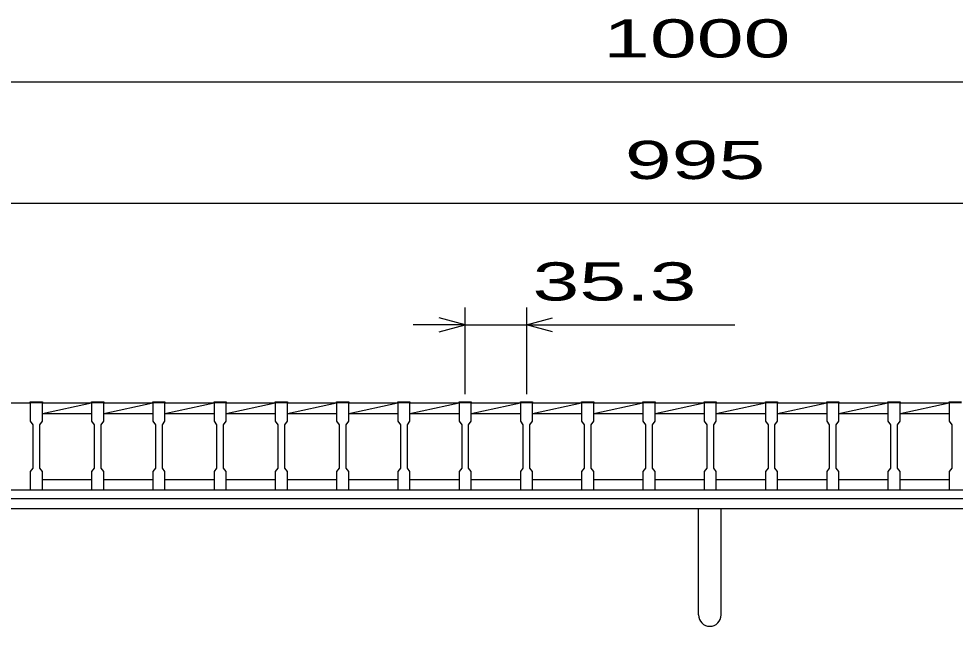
# Model space of a CAD drawing. Units: millimetres, scale not verified. Extents: x -1820 to 1731, y -1282 to 1054.
# Drawn here: x -1249 to -709, y -626 to -276 of the extents above; entities that cross this region are included whole.
import ezdxf
from ezdxf.enums import TextEntityAlignment as Align

# ---------------------------------------------------------------- set-up
doc = ezdxf.new("R2010")
doc.units = ezdxf.units.MM
doc.header["$LTSCALE"] = 10
for name, color, linetype, lineweight in [('16', 3, 'Continuous', 25), ('19', 6, 'Continuous', 25), ('22', 4, 'Continuous', 25)]:
    doc.layers.add(name, color=color, linetype=linetype, lineweight=lineweight)
doc.styles.add('ベクトル', font='')
doc.styles.get('ベクトル').set_extended_font_data('ベクトル')

msp = doc.modelspace()

# ---------------------------------------------------------------- linework, layer by layer
at = {"layer": '16'}
for p, q in [((-1305.7, -497.5), (-1242.1, -497.5)), ((-1242.1, -497.5), (-1242.1, -496.8)), ((-1242.1, -496.8), (-1235.1, -496.8)), ((-1242.1, -497.5), (-1242.1, -508)), ((-1235.1, -497.5), (-1242.1, -497.5)), ((-1235.1, -496.8), (-1235.1, -497.5)), ((-1235.1, -508), (-1235.1, -497.5)), ((-1235.1, -497.5), (-1206.8, -497.5)), ((-1235.1, -503.5), (-1206.8, -497.5)), ((-1206.8, -497.5), (-1206.8, -496.8)), ((-1206.8, -496.8), (-1199.8, -496.8)), ((-1206.8, -497.5), (-1206.8, -508)), ((-1199.8, -497.5), (-1206.8, -497.5)), ((-1199.8, -496.8), (-1199.8, -497.5)), ((-1199.8, -508), (-1199.8, -497.5)), ((-1199.8, -497.5), (-1171.5, -497.5)), ((-1199.8, -503.5), (-1171.5, -497.5)), ((-1171.5, -497.5), (-1171.5, -496.8)), ((-1171.5, -496.8), (-1164.5, -496.8)), ((-1171.5, -497.5), (-1171.5, -508)), ((-1164.5, -497.5), (-1171.5, -497.5)), ((-1164.5, -496.8), (-1164.5, -497.5)), ((-1164.5, -508), (-1164.5, -497.5)), ((-1164.5, -497.5), (-1136.2, -497.5)), ((-1164.5, -503.5), (-1136.2, -497.5)), ((-1136.2, -497.5), (-1136.2, -496.8)), ((-1136.2, -496.8), (-1129.2, -496.8)), ((-1136.2, -497.5), (-1136.2, -508)), ((-1129.2, -497.5), (-1136.2, -497.5)), ((-1129.2, -496.8), (-1129.2, -497.5)), ((-1129.2, -508), (-1129.2, -497.5)), ((-1129.2, -497.5), (-1100.9, -497.5)), ((-1129.2, -503.5), (-1100.9, -497.5)), ((-1100.9, -497.5), (-1100.9, -496.8)), ((-1100.9, -496.8), (-1093.9, -496.8)), ((-1100.9, -497.5), (-1100.9, -508)), ((-1093.9, -497.5), (-1100.9, -497.5)), ((-1093.9, -496.8), (-1093.9, -497.5)), ((-1093.9, -508), (-1093.9, -497.5)), ((-1093.9, -497.5), (-1065.6, -497.5)), ((-1093.9, -503.5), (-1065.6, -497.5)), ((-1065.6, -497.5), (-1065.6, -496.8)), ((-1065.6, -496.8), (-1058.6, -496.8)), ((-1065.6, -497.5), (-1065.6, -508)), ((-1058.6, -497.5), (-1065.6, -497.5)), ((-1058.6, -496.8), (-1058.6, -497.5)), ((-1058.6, -508), (-1058.6, -497.5)), ((-1058.6, -497.5), (-1030.3, -497.5)), ((-1058.6, -503.5), (-1030.3, -497.5)), ((-1030.3, -497.5), (-1030.3, -496.8)), ((-1030.3, -496.8), (-1023.3, -496.8)), ((-1030.3, -497.5), (-1030.3, -508)), ((-1023.3, -497.5), (-1030.3, -497.5)), ((-1023.3, -496.8), (-1023.3, -497.5)), ((-1023.3, -508), (-1023.3, -497.5)), ((-1023.3, -497.5), (-995, -497.5)), ((-1023.3, -503.5), (-995, -497.5)), ((-995, -497.5), (-995, -496.8)), ((-995, -496.8), (-988, -496.8)), ((-995, -497.5), (-995, -508)), ((-988, -497.5), (-995, -497.5)), ((-988, -496.8), (-988, -497.5)), ((-988, -508), (-988, -497.5)), ((-988, -497.5), (-959.7, -497.5)), ((-988, -503.5), (-959.7, -497.5)), ((-959.7, -497.5), (-959.7, -496.8)), ((-959.7, -496.8), (-952.7, -496.8)), ((-959.7, -497.5), (-959.7, -508)), ((-952.7, -497.5), (-959.7, -497.5)), ((-952.7, -496.8), (-952.7, -497.5)), ((-952.7, -508), (-952.7, -497.5)), ((-952.7, -497.5), (-924.4, -497.5)), ((-952.7, -503.5), (-924.4, -497.5)), ((-924.4, -497.5), (-924.4, -496.8)), ((-924.4, -496.8), (-917.4, -496.8)), ((-924.4, -497.5), (-924.4, -508)), ((-917.4, -497.5), (-924.4, -497.5)), ((-917.4, -496.8), (-917.4, -497.5)), ((-917.4, -508), (-917.4, -497.5)), ((-917.4, -497.5), (-889.1, -497.5)), ((-917.4, -503.5), (-889.1, -497.5)), ((-889.1, -497.5), (-889.1, -496.8)), ((-889.1, -496.8), (-882.1, -496.8)), ((-889.1, -497.5), (-889.1, -508)), ((-882.1, -497.5), (-889.1, -497.5)), ((-882.1, -496.8), (-882.1, -497.5)), ((-882.1, -508), (-882.1, -497.5)), ((-882.1, -497.5), (-853.8, -497.5)), ((-882.1, -503.5), (-853.8, -497.5)), ((-853.8, -497.5), (-853.8, -496.8)), ((-853.8, -496.8), (-846.8, -496.8)), ((-853.8, -497.5), (-853.8, -508)), ((-846.8, -497.5), (-853.8, -497.5)), ((-846.8, -496.8), (-846.8, -497.5)), ((-846.8, -508), (-846.8, -497.5)), ((-846.8, -497.5), (-818.5, -497.5)), ((-846.8, -503.5), (-818.5, -497.5)), ((-818.5, -497.5), (-818.5, -496.8)), ((-818.5, -496.8), (-811.5, -496.8)), ((-818.5, -497.5), (-818.5, -508)), ((-811.5, -497.5), (-818.5, -497.5)), ((-811.5, -496.8), (-811.5, -497.5)), ((-811.5, -508), (-811.5, -497.5)), ((-811.5, -497.5), (-783.2, -497.5)), ((-811.5, -503.5), (-783.2, -497.5)), ((-783.2, -497.5), (-783.2, -496.8)), ((-783.2, -496.8), (-776.2, -496.8)), ((-783.2, -497.5), (-783.2, -508)), ((-776.2, -497.5), (-783.2, -497.5)), ((-776.2, -496.8), (-776.2, -497.5)), ((-776.2, -508), (-776.2, -497.5)), ((-776.2, -497.5), (-747.9, -497.5)), ((-776.2, -503.5), (-747.9, -497.5)), ((-747.9, -497.5), (-747.9, -496.8)), ((-747.9, -496.8), (-740.9, -496.8)), ((-747.9, -497.5), (-747.9, -508)), ((-740.9, -497.5), (-747.9, -497.5)), ((-740.9, -496.8), (-740.9, -497.5)), ((-740.9, -508), (-740.9, -497.5)), ((-740.9, -497.5), (-712.6, -497.5)), ((-740.9, -503.5), (-712.6, -497.5)), ((-712.6, -497.5), (-712.6, -496.8)), ((-712.6, -496.8), (-705.6, -496.8)), ((-712.6, -497.5), (-712.6, -508)), ((-705.6, -497.5), (-712.6, -497.5)), ((-1235.1, -503.5), (-1206.8, -503.5)), ((-1199.8, -503.5), (-1171.5, -503.5)), ((-1164.5, -503.5), (-1136.2, -503.5)), ((-1129.2, -503.5), (-1100.9, -503.5)), ((-1093.9, -503.5), (-1065.6, -503.5)), ((-1058.6, -503.5), (-1030.3, -503.5)), ((-1023.3, -503.5), (-995, -503.5)), ((-988, -503.5), (-959.7, -503.5)), ((-952.7, -503.5), (-924.4, -503.5)), ((-917.4, -503.5), (-889.1, -503.5)), ((-882.1, -503.5), (-853.8, -503.5)), ((-846.8, -503.5), (-818.5, -503.5)), ((-811.5, -503.5), (-783.2, -503.5)), ((-776.2, -503.5), (-747.9, -503.5)), ((-740.9, -503.5), (-712.6, -503.5)), ((-1242.1, -508), (-1240.6, -510)), ((-1240.6, -510), (-1240.6, -535)), ((-1236.6, -510), (-1235.1, -508)), ((-1236.6, -535), (-1236.6, -510)), ((-1206.8, -508), (-1205.3, -510)), ((-1205.3, -510), (-1205.3, -535)), ((-1201.3, -510), (-1199.8, -508)), ((-1201.3, -535), (-1201.3, -510)), ((-1171.5, -508), (-1170, -510)), ((-1170, -510), (-1170, -535)), ((-1166, -510), (-1164.5, -508)), ((-1166, -535), (-1166, -510)), ((-1136.2, -508), (-1134.7, -510)), ((-1134.7, -510), (-1134.7, -535)), ((-1130.7, -510), (-1129.2, -508)), ((-1130.7, -535), (-1130.7, -510)), ((-1100.9, -508), (-1099.4, -510)), ((-1099.4, -510), (-1099.4, -535)), ((-1095.4, -510), (-1093.9, -508)), ((-1095.4, -535), (-1095.4, -510)), ((-1065.6, -508), (-1064.1, -510)), ((-1064.1, -510), (-1064.1, -535)), ((-1060.1, -510), (-1058.6, -508)), ((-1060.1, -535), (-1060.1, -510)), ((-1030.3, -508), (-1028.8, -510)), ((-1028.8, -510), (-1028.8, -535)), ((-1024.8, -510), (-1023.3, -508)), ((-1024.8, -535), (-1024.8, -510)), ((-995, -508), (-993.5, -510)), ((-993.5, -510), (-993.5, -535)), ((-989.5, -510), (-988, -508)), ((-989.5, -535), (-989.5, -510)), ((-959.7, -508), (-958.2, -510)), ((-958.2, -510), (-958.2, -535)), ((-954.2, -510), (-952.7, -508)), ((-954.2, -535), (-954.2, -510)), ((-924.4, -508), (-922.9, -510)), ((-922.9, -510), (-922.9, -535)), ((-918.9, -510), (-917.4, -508)), ((-918.9, -535), (-918.9, -510)), ((-889.1, -508), (-887.6, -510)), ((-887.6, -510), (-887.6, -535)), ((-883.6, -510), (-882.1, -508)), ((-883.6, -535), (-883.6, -510)), ((-853.8, -508), (-852.3, -510)), ((-852.3, -510), (-852.3, -535)), ((-848.3, -510), (-846.8, -508)), ((-848.3, -535), (-848.3, -510)), ((-818.5, -508), (-817, -510)), ((-817, -510), (-817, -535)), ((-813, -510), (-811.5, -508)), ((-813, -535), (-813, -510)), ((-783.2, -508), (-781.7, -510)), ((-781.7, -510), (-781.7, -535)), ((-777.7, -510), (-776.2, -508)), ((-777.7, -535), (-777.7, -510)), ((-747.9, -508), (-746.4, -510)), ((-746.4, -510), (-746.4, -535)), ((-742.4, -510), (-740.9, -508)), ((-742.4, -535), (-742.4, -510)), ((-712.6, -508), (-711.1, -510)), ((-711.1, -510), (-711.1, -535)), ((-1240.6, -535), (-1242.1, -537)), ((-1242.1, -537), (-1242.1, -547.5)), ((-1235.1, -537), (-1236.6, -535)), ((-1235.1, -547.5), (-1235.1, -537)), ((-1205.3, -535), (-1206.8, -537)), ((-1206.8, -537), (-1206.8, -547.5)), ((-1199.8, -537), (-1201.3, -535)), ((-1199.8, -547.5), (-1199.8, -537)), ((-1170, -535), (-1171.5, -537)), ((-1171.5, -537), (-1171.5, -547.5)), ((-1164.5, -537), (-1166, -535)), ((-1164.5, -547.5), (-1164.5, -537)), ((-1134.7, -535), (-1136.2, -537)), ((-1136.2, -537), (-1136.2, -547.5)), ((-1129.2, -537), (-1130.7, -535)), ((-1129.2, -547.5), (-1129.2, -537)), ((-1099.4, -535), (-1100.9, -537)), ((-1100.9, -537), (-1100.9, -547.5)), ((-1093.9, -537), (-1095.4, -535)), ((-1093.9, -547.5), (-1093.9, -537)), ((-1064.1, -535), (-1065.6, -537)), ((-1065.6, -537), (-1065.6, -547.5)), ((-1058.6, -537), (-1060.1, -535)), ((-1058.6, -547.5), (-1058.6, -537)), ((-1028.8, -535), (-1030.3, -537)), ((-1030.3, -537), (-1030.3, -547.5)), ((-1023.3, -537), (-1024.8, -535)), ((-1023.3, -547.5), (-1023.3, -537)), ((-993.5, -535), (-995, -537)), ((-995, -537), (-995, -547.5)), ((-988, -537), (-989.5, -535)), ((-988, -547.5), (-988, -537)), ((-958.2, -535), (-959.7, -537)), ((-959.7, -537), (-959.7, -547.5)), ((-952.7, -537), (-954.2, -535)), ((-952.7, -547.5), (-952.7, -537)), ((-922.9, -535), (-924.4, -537)), ((-924.4, -537), (-924.4, -547.5)), ((-917.4, -537), (-918.9, -535)), ((-917.4, -547.5), (-917.4, -537)), ((-887.6, -535), (-889.1, -537)), ((-889.1, -537), (-889.1, -547.5)), ((-882.1, -537), (-883.6, -535)), ((-882.1, -547.5), (-882.1, -537)), ((-852.3, -535), (-853.8, -537)), ((-853.8, -537), (-853.8, -547.5)), ((-846.8, -537), (-848.3, -535)), ((-846.8, -547.5), (-846.8, -537)), ((-817, -535), (-818.5, -537)), ((-818.5, -537), (-818.5, -547.5)), ((-811.5, -537), (-813, -535)), ((-811.5, -547.5), (-811.5, -537)), ((-781.7, -535), (-783.2, -537)), ((-783.2, -537), (-783.2, -547.5)), ((-776.2, -537), (-777.7, -535)), ((-776.2, -547.5), (-776.2, -537)), ((-746.4, -535), (-747.9, -537)), ((-747.9, -537), (-747.9, -547.5)), ((-740.9, -537), (-742.4, -535)), ((-740.9, -547.5), (-740.9, -537)), ((-711.1, -535), (-712.6, -537)), ((-712.6, -537), (-712.6, -547.5)), ((-1235.1, -541.5), (-1206.8, -541.5)), ((-1199.8, -541.5), (-1171.5, -541.5)), ((-1164.5, -541.5), (-1136.2, -541.5)), ((-1129.2, -541.5), (-1100.9, -541.5)), ((-1093.9, -541.5), (-1065.6, -541.5)), ((-1058.6, -541.5), (-1030.3, -541.5)), ((-1023.3, -541.5), (-995, -541.5)), ((-988, -541.5), (-959.7, -541.5)), ((-952.7, -541.5), (-924.4, -541.5)), ((-917.4, -541.5), (-889.1, -541.5)), ((-882.1, -541.5), (-853.8, -541.5)), ((-846.8, -541.5), (-818.5, -541.5)), ((-811.5, -541.5), (-783.2, -541.5)), ((-776.2, -541.5), (-747.9, -541.5)), ((-740.9, -541.5), (-712.6, -541.5)), ((-1348, -547.5), (-353, -547.5)), ((-1305.7, -547.5), (-1242.1, -547.5)), ((-1242.1, -547.5), (-1235.1, -547.5)), ((-1206.8, -547.5), (-1199.8, -547.5)), ((-1171.5, -547.5), (-1164.5, -547.5)), ((-1136.2, -547.5), (-1129.2, -547.5)), ((-1100.9, -547.5), (-1093.9, -547.5)), ((-1065.6, -547.5), (-1058.6, -547.5)), ((-1030.3, -547.5), (-1023.3, -547.5)), ((-995, -547.5), (-988, -547.5)), ((-959.7, -547.5), (-952.7, -547.5)), ((-924.4, -547.5), (-917.4, -547.5)), ((-889.1, -547.5), (-882.1, -547.5)), ((-853.8, -547.5), (-846.8, -547.5)), ((-818.5, -547.5), (-811.5, -547.5)), ((-783.2, -547.5), (-776.2, -547.5)), ((-747.9, -547.5), (-740.9, -547.5)), ((-712.6, -547.5), (-705.6, -547.5)), ((-1348, -552.5), (-353, -552.5))]:
    msp.add_line(p, q, dxfattribs=at)
at = {"layer": '19'}
for p, q in [((-1350.5, -552.5), (-350.5, -552.5)), ((-350.5, -558.5), (-1350.5, -558.5)), ((-857, -619.61), (-857, -558.5)), ((-844, -619.61), (-844, -558.5))]:
    msp.add_line(p, q, dxfattribs=at)
msp.add_arc((-850.5, -619.61), 6.5, 180, 0, dxfattribs=at)
at = {"layer": '22'}
for p, q in [((-1350.5, -312.5), (-350.5, -312.5)), ((-1348, -382.5), (-353, -382.5)), ((-991.5, -492.5), (-991.5, -442.5)), ((-956.2, -442.5), (-956.2, -492.5)), ((-991.5, -452.5), (-1021.5, -452.5)), ((-991.5, -452.5), (-1006.5, -448.5)), ((-1006.5, -456.5), (-991.5, -452.5)), ((-991.5, -452.5), (-956.2, -452.5)), ((-956.2, -452.5), (-941.2, -448.5)), ((-941.2, -456.5), (-956.2, -452.5)), ((-956.2, -452.5), (-836.2, -452.5))]:
    msp.add_line(p, q, dxfattribs=at)

# ---------------------------------------------------------------- texts
at = {"layer": '22', "color": 2, "style": 'ベクトル', "width": 1.65}
for s, p in [(' 1000 ', (-925.5, -287.5)), (' 995 ', (-913, -357.5)), (' 35.3 ', (-966.2, -427.5))]:
    msp.add_text(s, height=21.99, dxfattribs=at).set_placement(p, align=Align.MIDDLE_LEFT)

doc.saveas('drawing.dxf')
